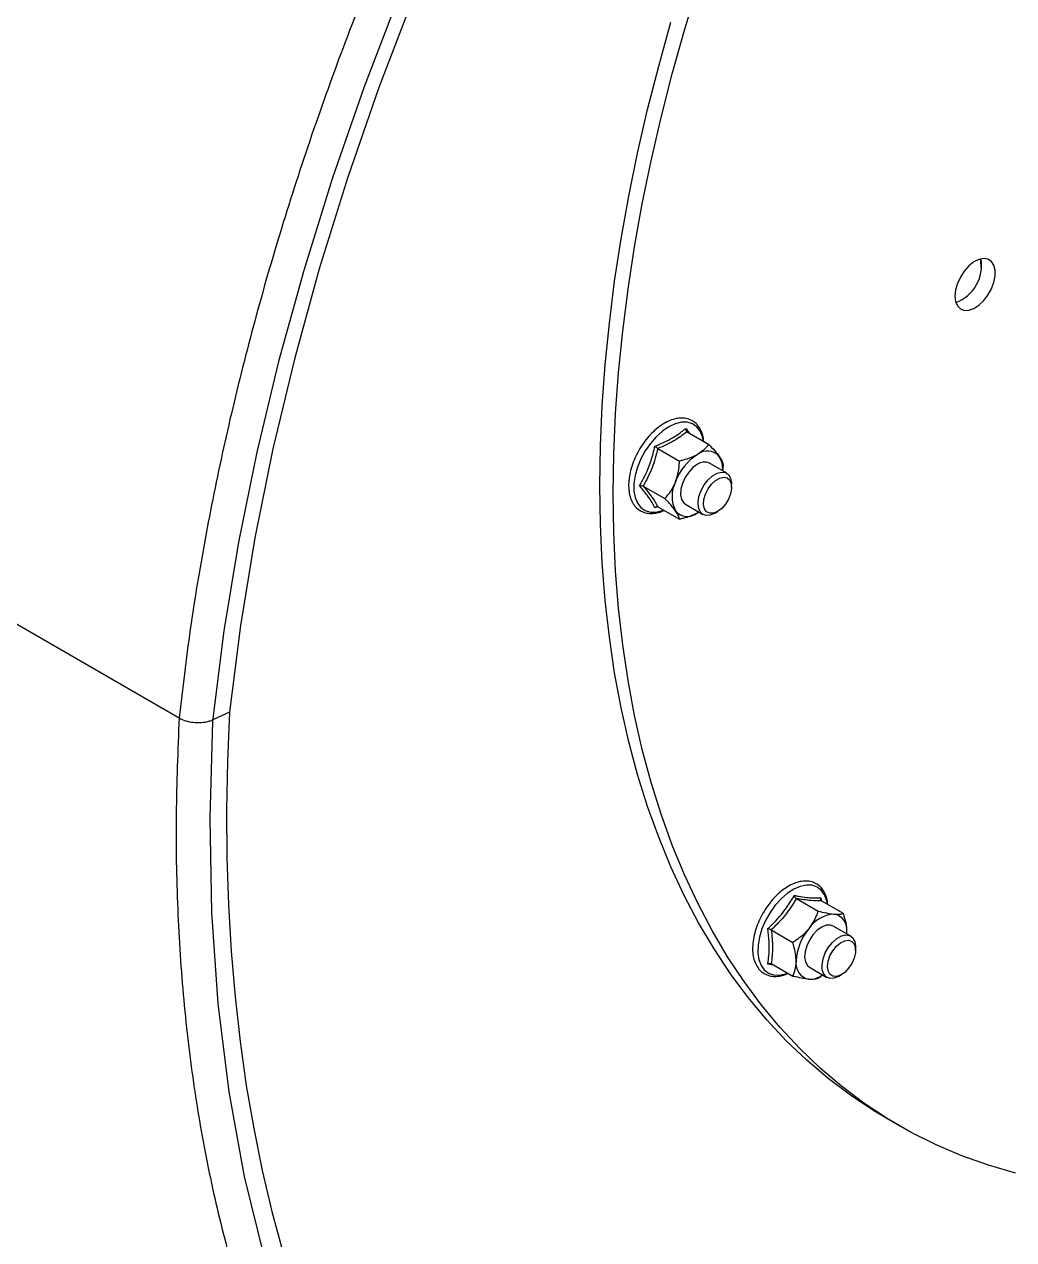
# Paper-space layout 'Sheet2' of a CAD drawing. Header units: millimetres. Extents: x 2 to 418, y 2 to 295.
# Drawn here: x 182.28 to 203.07, y 45.4 to 70.92 of the extents above; entities that cross this region are included whole.
import ezdxf

# ---------------------------------------------------------------- set-up
doc = ezdxf.new("R2010")
doc.units = ezdxf.units.MM

psp = doc.layouts.new('Sheet2')

# ---------------------------------------------------------------- linework, layer by layer
at = {"color": 7, "linetype": 'Continuous', "lineweight": 25}
for p, q in [((170.685, 64.927), (185.534, 56.355)), ((196.204, 62.366), (196.658, 62.104)), ((195.592, 62.013), (196.046, 61.75)), ((197.038, 61.496), (196.673, 61.707)), ((196.964, 61.668), (196.952, 61.546)), ((197.142, 61.199), (197.142, 61.267)), ((195.285, 61.223), (195.74, 60.961)), ((195.58, 60.791), (195.53, 60.769)), ((195.592, 60.788), (196.046, 60.526)), ((196.173, 60.841), (196.538, 60.63)), ((196.448, 60.682), (196.423, 60.661)), ((196.452, 60.68), (196.423, 60.661)), ((196.788, 60.655), (196.847, 60.688)), ((186.592, 56.478), (186.239, 56.314)), ((186.239, 56.314), (186.238, 56.284)), ((186.243, 56.346), (186.239, 56.314)), ((198.503, 52.561), (198.957, 52.298)), ((199.019, 52.576), (199.026, 52.52)), ((199.033, 52.513), (199.487, 52.251)), ((197.973, 51.901), (198.427, 51.639)), ((199.643, 51.772), (199.278, 51.983)), ((199.558, 51.857), (199.555, 51.823)), ((199.558, 51.857), (199.557, 51.822)), ((199.747, 51.476), (199.747, 51.543)), ((197.973, 51.194), (198.427, 50.931)), ((198.778, 51.117), (199.144, 50.906)), ((199.394, 50.931), (199.452, 50.965)), ((200.379, 47.956), (200.662, 47.792))]:
    psp.add_line(p, q, dxfattribs=at)
at = {"color": 8, "linetype": 'Continuous', "lineweight": 25}
psp.add_line((198.024, 51.164), (197.899, 51.182), dxfattribs=at)
at = {"color": 7, "linetype": 'Continuous', "lineweight": 25, "flags": 128}
for points in [[(207.705, 96.827), (206.266, 95.516), (204.851, 94.133), (203.462, 92.683), (202.104, 91.168), (200.782, 89.594), (199.496, 87.963), (198.252, 86.282), (197.053, 84.553), (195.901, 82.783), (194.801, 80.974), (193.754, 79.132), (192.764, 77.263), (191.832, 75.371), (190.963, 73.461), (190.158, 71.537), (189.419, 69.606), (188.75, 67.679), (188.15, 65.755), (187.622, 63.838), (187.166, 61.933), (186.783, 60.047), (186.475, 58.183), (186.243, 56.346)], [(207.795, 96.483), (206.373, 95.188), (204.975, 93.822), (203.603, 92.39), (202.262, 90.893), (200.955, 89.338), (199.685, 87.728), (198.457, 86.067), (197.272, 84.359), (196.134, 82.61), (195.047, 80.824), (194.013, 79.004), (193.035, 77.158), (192.115, 75.288), (191.256, 73.401), (190.461, 71.501), (189.731, 69.594), (189.069, 67.688), (188.476, 65.784), (187.954, 63.889), (187.503, 62.005), (187.125, 60.139), (186.821, 58.295), (186.592, 56.478)], [(194.655, 61.07), (194.667, 61.903), (194.705, 62.75), (194.767, 63.61), (194.854, 64.481), (194.966, 65.362), (195.103, 66.252), (195.264, 67.15), (195.449, 68.055), (195.658, 68.967), (195.892, 69.883), (196.148, 70.802), (196.428, 71.725)], [(194.372, 61.233), (194.384, 62.067), (194.422, 62.914), (194.484, 63.773), (194.572, 64.644), (194.684, 65.525), (194.82, 66.415), (194.981, 67.313), (195.166, 68.219), (195.376, 69.13), (195.609, 70.046), (195.865, 70.966)], [(201.832, 65.213), (201.845, 65.099), (201.884, 65.007), (201.947, 64.944), (202.029, 64.913), (202.125, 64.916), (202.23, 64.954), (202.336, 65.023), (202.437, 65.119), (202.527, 65.237), (202.599, 65.368), (202.651, 65.505), (202.677, 65.64), (202.677, 65.762), (202.651, 65.866), (202.599, 65.944), (202.527, 65.992), (202.437, 66.006), (202.336, 65.985), (202.23, 65.932), (202.125, 65.848), (202.029, 65.74), (201.947, 65.615), (201.884, 65.479), (201.845, 65.343), (201.832, 65.213)], [(202.391, 65.775), (202.377, 65.926), (202.371, 65.996)], [(196.423, 61.682), (196.327, 61.612), (196.239, 61.517), (196.164, 61.403), (196.109, 61.281), (196.076, 61.157), (196.07, 61.042), (196.089, 60.945), (196.134, 60.872), (196.173, 60.841)], [(196.788, 60.655), (196.693, 60.615), (196.605, 60.608), (196.53, 60.635), (196.474, 60.694), (196.442, 60.78), (196.436, 60.887), (196.455, 61.007), (196.499, 61.131), (196.565, 61.251), (196.647, 61.356), (196.74, 61.439), (196.836, 61.495), (196.929, 61.519), (197.011, 61.508), (197.077, 61.465), (197.121, 61.392), (197.141, 61.294), (197.142, 61.267)], [(196.847, 60.688), (196.76, 60.653), (196.681, 60.652), (196.616, 60.683), (196.572, 60.746), (196.553, 60.834), (196.559, 60.939), (196.591, 61.052), (196.646, 61.163), (196.719, 61.262), (196.803, 61.34), (196.891, 61.391), (196.975, 61.41), (197.048, 61.395), (197.102, 61.347), (197.134, 61.271), (197.141, 61.173), (197.121, 61.063), (197.078, 60.95), (197.013, 60.843), (196.934, 60.754), (196.847, 60.688)], [(200.379, 47.956), (200.127, 48.106), (199.639, 48.429), (199.17, 48.782), (198.719, 49.164), (198.288, 49.575), (197.878, 50.015), (197.488, 50.484), (197.119, 50.979), (196.772, 51.502), (196.447, 52.051), (196.145, 52.625), (195.865, 53.225), (195.609, 53.848), (195.376, 54.495), (195.166, 55.165), (194.981, 55.856), (194.82, 56.568), (194.684, 57.301), (194.572, 58.053), (194.484, 58.823), (194.422, 59.61), (194.384, 60.414), (194.372, 61.233)], [(203.108, 46.792), (202.536, 46.96), (201.98, 47.159), (201.44, 47.389), (200.916, 47.651), (200.41, 47.943), (199.922, 48.266), (199.452, 48.618), (199.002, 49.001), (198.571, 49.412), (198.161, 49.852), (197.771, 50.32), (197.402, 50.816), (197.055, 51.339), (196.73, 51.887), (196.428, 52.462), (196.148, 53.061), (195.892, 53.685), (195.658, 54.332), (195.449, 55.001), (195.264, 55.693), (195.103, 56.405), (194.966, 57.138), (194.854, 57.889), (194.767, 58.659), (194.705, 59.447), (194.667, 60.251), (194.655, 61.07)], [(186.592, 56.478), (186.549, 55.446), (186.531, 54.427), (186.539, 53.422), (186.57, 52.432), (186.627, 51.458), (186.709, 50.5), (186.815, 49.559), (186.945, 48.637), (187.1, 47.733), (187.28, 46.849), (187.483, 45.986), (187.711, 45.143)], [(186.238, 56.284), (186.178, 54.25), (186.215, 52.271), (186.347, 50.354), (186.576, 48.503), (186.899, 46.725), (187.317, 45.025)], [(199.278, 51.983), (199.218, 52.004), (199.131, 52), (199.036, 51.963), (198.94, 51.895), (198.851, 51.802)], [(198.851, 51.802), (198.775, 51.69), (198.718, 51.567), (198.683, 51.444), (198.675, 51.328), (198.692, 51.229), (198.734, 51.153), (198.778, 51.117)], [(199.394, 50.931), (199.385, 50.926), (199.29, 50.889), (199.203, 50.885), (199.13, 50.915), (199.076, 50.976), (199.046, 51.065), (199.041, 51.173), (199.063, 51.294), (199.109, 51.418), (199.177, 51.537), (199.26, 51.64), (199.353, 51.722), (199.45, 51.775), (199.542, 51.796), (199.623, 51.782), (199.687, 51.736), (199.729, 51.661), (199.747, 51.562), (199.747, 51.543)], [(199.6, 51.096), (199.518, 51.011), (199.43, 50.953), (199.344, 50.926), (199.268, 50.933), (199.208, 50.973), (199.17, 51.042), (199.157, 51.135), (199.17, 51.243), (199.208, 51.357), (199.268, 51.466), (199.344, 51.56), (199.43, 51.632), (199.518, 51.676), (199.6, 51.686), (199.668, 51.662), (199.718, 51.607), (199.744, 51.525), (199.744, 51.423), (199.718, 51.311), (199.668, 51.199), (199.6, 51.096)]]:
    psp.add_lwpolyline(points, dxfattribs=at)
at = {"color": 8, "linetype": 'Continuous', "lineweight": 25, "flags": 128}
for points in [[(196.548, 62.167), (196.528, 62.261), (196.479, 62.379), (196.408, 62.471), (196.317, 62.534), (196.208, 62.566), (196.087, 62.565), (195.957, 62.533), (195.822, 62.469)], [(195.822, 62.469), (195.687, 62.377), (195.556, 62.259), (195.435, 62.119), (195.327, 61.962), (195.235, 61.794), (195.164, 61.619), (195.115, 61.445), (195.09, 61.277), (195.09, 61.12), (195.115, 60.981), (195.164, 60.863), (195.235, 60.771), (195.327, 60.708), (195.435, 60.676), (195.556, 60.676), (195.687, 60.709), (195.712, 60.718)], [(199.153, 52.444), (199.139, 52.516), (199.094, 52.637), (199.026, 52.734), (198.938, 52.802), (198.833, 52.839), (198.713, 52.844), (198.584, 52.817), (198.449, 52.759), (198.314, 52.671), (198.183, 52.557), (198.059, 52.42)], [(198.059, 52.42), (197.949, 52.266), (197.854, 52.099), (197.779, 51.925), (197.727, 51.75), (197.698, 51.581), (197.693, 51.422), (197.714, 51.279), (197.759, 51.157), (197.827, 51.061), (197.915, 50.993), (198.021, 50.956), (198.14, 50.951), (198.27, 50.978), (198.317, 50.995)]]:
    psp.add_lwpolyline(points, dxfattribs=at)
at = {"color": 7, "linetype": 'Continuous', "lineweight": 25}
for centre, radius, start, end in [((201.571, 65.854), 0.821, 289.8951, 10.1102), ((197.043, 60.917), 1.151, 122.6377, 159.7729), ((196.631, 61.631), 0.33, 40.533, 129.2487), ((196.455, 61.587), 0.499, 355.2212, 31.1574), ((196.569, 61.48), 0.249, 65.3783, 125.9318), ((196.576, 61.009), 0.685, 153.4363, 206.5637), ((196.214, 60.917), 0.33, 220.5329, 309.2475), ((199.334, 51.551), 0.685, 93.4287, 146.566), ((199.233, 51.91), 0.33, 350.7474, 79.4541), ((199.647, 51.191), 1.151, 140.2276, 177.361), ((198.823, 51.191), 0.33, 170.7474, 259.454), ((198.776, 51.354), 0.487, 268.3877, 305.2329)]:
    psp.add_arc(centre, radius, start, end, dxfattribs=at)
for points, knots in [([(199.677, 111.413), (199.319, 111.203), (198.608, 110.786), (197.538, 110.102), (196.456, 109.367), (195.343, 108.562), (194.204, 107.686), (193.057, 106.749), (191.927, 105.771), (190.83, 104.768), (189.669, 103.65), (188.453, 102.41), (187.182, 101.032), (185.949, 99.614), (184.747, 98.149), (183.578, 96.639), (182.444, 95.086), (181.287, 93.407), (180.118, 91.597), (178.949, 89.655), (177.841, 87.676), (176.799, 85.667), (175.828, 83.639), (174.982, 81.717), (174.252, 79.918), (173.752, 78.581), (173.403, 77.593), (173.177, 76.93), (172.945, 76.227), (172.7, 75.45), (172.442, 74.59), (172.174, 73.647), (171.903, 72.626), (171.633, 71.528), (171.372, 70.364), (171.125, 69.135), (170.898, 67.847), (170.694, 66.494), (170.59, 65.581), (170.536, 65.112)], [0, 0, 0, 0, 0.025292, 0.050233, 0.075688, 0.10214, 0.12959, 0.157443, 0.185053, 0.212045, 0.23842, 0.271752, 0.304302, 0.336805, 0.369306, 0.401804, 0.434301, 0.466797, 0.504707, 0.542616, 0.580525, 0.618435, 0.656345, 0.693917, 0.724959, 0.755525, 0.767403, 0.779224, 0.791922, 0.806047, 0.821897, 0.839227, 0.858038, 0.878331, 0.900105, 0.922933, 0.947191, 0.972879, 1, 1, 1, 1]), ([(199.912, 111.38), (199.407, 111.081), (198.396, 110.482), (196.883, 109.472), (195.378, 108.383), (193.884, 107.209), (192.407, 105.957), (190.95, 104.629), (189.516, 103.228), (188.109, 101.759), (186.734, 100.224), (185.394, 98.629), (184.092, 96.978), (182.832, 95.274), (181.618, 93.523), (180.451, 91.729), (179.337, 89.897), (178.277, 88.032), (177.274, 86.138), (176.331, 84.221), (175.451, 82.286), (174.636, 80.337), (173.888, 78.382), (173.209, 76.425), (172.601, 74.472), (172.066, 72.526), (171.604, 70.592), (171.218, 68.678), (170.903, 66.784), (170.757, 65.546), (170.685, 64.927)], [0, 0, 0, 0, 0.035726, 0.071453, 0.107179, 0.142905, 0.178631, 0.214357, 0.250083, 0.285809, 0.321536, 0.357262, 0.392988, 0.428714, 0.46444, 0.500167, 0.535893, 0.571619, 0.607345, 0.643071, 0.678797, 0.714524, 0.75025, 0.785928, 0.821607, 0.857286, 0.892964, 0.928643, 0.964321, 1, 1, 1, 1]), ([(214.762, 102.808), (214.256, 102.509), (213.246, 101.911), (211.735, 100.902), (210.231, 99.814), (208.74, 98.642), (207.264, 97.391), (205.808, 96.064), (204.374, 94.665), (202.968, 93.196), (201.592, 91.662), (200.251, 90.067), (198.949, 88.415), (197.688, 86.711), (196.473, 84.96), (195.306, 83.166), (194.191, 81.333), (193.13, 79.467), (192.127, 77.573), (191.184, 75.655), (190.303, 73.719), (189.487, 71.77), (188.739, 69.815), (188.06, 67.857), (187.452, 65.903), (186.916, 63.956), (186.453, 62.022), (186.067, 60.107), (185.752, 58.212), (185.606, 56.974), (185.534, 56.355)], [0, 0, 0, 0, 0.035691, 0.071381, 0.107072, 0.142762, 0.178453, 0.214143, 0.249834, 0.285572, 0.32131, 0.357048, 0.392786, 0.428524, 0.464262, 0.5, 0.535738, 0.571476, 0.607214, 0.642952, 0.67869, 0.714428, 0.750166, 0.785857, 0.821547, 0.857238, 0.892928, 0.928619, 0.964309, 1, 1, 1, 1]), ([(196.555, 62.163), (196.552, 62.194), (196.545, 62.274), (196.505, 62.386), (196.439, 62.496), (196.351, 62.578), (196.247, 62.632), (196.131, 62.656), (196.007, 62.651), (195.879, 62.617), (195.786, 62.575), (195.713, 62.534), (195.639, 62.487), (195.528, 62.4), (195.403, 62.274), (195.29, 62.131), (195.189, 61.975), (195.106, 61.809), (195.041, 61.638), (194.997, 61.468), (194.975, 61.302), (194.977, 61.146), (195.003, 61.003), (195.053, 60.878), (195.127, 60.777), (195.221, 60.703), (195.329, 60.659), (195.447, 60.644), (195.573, 60.659), (195.666, 60.684), (195.715, 60.71), (195.721, 60.713)], [0, 0, 0, 0, 0.02374, 0.062739, 0.101274, 0.13881, 0.175319, 0.211465, 0.247935, 0.285302, 0.32207, 0.327005, 0.347489, 0.386142, 0.42474, 0.463265, 0.501743, 0.540219, 0.578732, 0.617327, 0.656053, 0.694949, 0.73399, 0.772905, 0.811175, 0.848355, 0.884668, 0.920819, 0.957539, 0.995193, 1, 1, 1, 1]), ([(195.53, 62.063), (195.563, 62.076), (195.727, 62.141), (195.958, 62.259), (196.115, 62.386), (196.177, 62.436)], [0, 0, 0, 0, 0.130523, 0.655233, 1, 1, 1, 1]), ([(196.204, 62.366), (196.117, 62.3), (195.941, 62.166), (195.709, 62.064), (195.592, 62.013)], [0, 0, 0, 0, 0.492244, 1, 1, 1, 1]), ([(196.204, 62.366), (196.2, 62.369), (196.191, 62.376), (196.182, 62.393), (196.177, 62.413), (196.176, 62.428), (196.177, 62.436), (196.177, 62.436)], [0, 0, 0, 0, 0.236074, 0.471222, 0.732234, 0.993878, 1, 1, 1, 1]), ([(195.207, 61.229), (195.226, 61.262), (195.321, 61.428), (195.443, 61.703), (195.506, 61.961), (195.53, 62.063)], [0, 0, 0, 0, 0.130523, 0.655235, 1, 1, 1, 1]), ([(195.592, 62.013), (195.587, 62.016), (195.577, 62.022), (195.56, 62.034), (195.544, 62.048), (195.535, 62.058), (195.53, 62.062), (195.53, 62.063)], [0, 0, 0, 0, 0.236074, 0.471222, 0.732234, 0.993878, 1, 1, 1, 1]), ([(196.658, 62.104), (196.643, 62.083), (196.586, 62.003), (196.492, 61.936), (196.423, 61.886)], [0, 0, 0, 0, 0.26613, 1, 1, 1, 1]), ([(196.658, 62.104), (196.7, 62.059), (196.787, 61.968), (196.854, 61.885), (196.881, 61.846), (196.882, 61.845)], [0, 0, 0, 0, 0.484339, 0.986322, 1, 1, 1, 1]), ([(195.592, 62.013), (195.555, 61.875), (195.481, 61.596), (195.351, 61.349), (195.285, 61.223)], [0, 0, 0, 0, 0.492241, 1, 1, 1, 1]), ([(196.423, 61.886), (196.416, 61.882), (196.329, 61.833), (196.199, 61.787), (196.071, 61.756), (196.046, 61.75)], [0, 0, 0, 0, 0.066695, 0.814097, 1, 1, 1, 1]), ([(196.882, 61.845), (196.901, 61.816), (196.939, 61.757), (196.958, 61.704), (196.963, 61.676), (196.964, 61.668)], [0, 0, 0, 0, 0.4063, 0.827273, 1, 1, 1, 1]), ([(195.963, 61.315), (195.982, 61.372), (196.02, 61.487), (196.039, 61.636), (196.044, 61.725), (196.046, 61.75)], [0, 0, 0, 0, 0.406293, 0.827271, 1, 1, 1, 1]), ([(195.74, 60.961), (195.782, 61.012), (195.868, 61.115), (195.935, 61.243), (195.963, 61.313), (195.963, 61.315)], [0, 0, 0, 0, 0.484345, 0.986322, 1, 1, 1, 1]), ([(195.207, 61.229), (195.207, 61.229), (195.214, 61.231), (195.228, 61.233), (195.249, 61.234), (195.27, 61.231), (195.28, 61.226), (195.285, 61.223)], [0, 0, 0, 0, 0.006132, 0.267764, 0.528774, 0.763923, 1, 1, 1, 1]), ([(195.53, 60.769), (195.521, 60.786), (195.477, 60.873), (195.38, 61.023), (195.256, 61.17), (195.207, 61.229)], [0, 0, 0, 0, 0.130523, 0.655234, 1, 1, 1, 1]), ([(195.285, 61.223), (195.349, 61.144), (195.48, 60.983), (195.554, 60.853), (195.592, 60.788)], [0, 0, 0, 0, 0.492241, 1, 1, 1, 1]), ([(195.53, 60.769), (195.53, 60.769), (195.535, 60.774), (195.544, 60.784), (195.56, 60.792), (195.577, 60.794), (195.587, 60.79), (195.592, 60.788)], [0, 0, 0, 0, 0.006122, 0.267766, 0.528778, 0.763926, 1, 1, 1, 1]), ([(195.963, 60.703), (195.939, 60.735), (195.89, 60.8), (195.808, 60.89), (195.755, 60.945), (195.74, 60.961)], [0, 0, 0, 0, 0.406293, 0.827271, 1, 1, 1, 1]), ([(196.046, 60.526), (196.04, 60.549), (196.03, 60.596), (195.991, 60.663), (195.964, 60.702), (195.963, 60.703)], [0, 0, 0, 0, 0.484333, 0.986322, 1, 1, 1, 1]), ([(196.423, 60.661), (196.416, 60.657), (196.329, 60.609), (196.199, 60.562), (196.071, 60.532), (196.046, 60.526)], [0, 0, 0, 0, 0.066695, 0.814097, 1, 1, 1, 1]), ([(185.534, 56.355), (185.577, 56.334), (185.665, 56.291), (185.831, 56.258), (186.001, 56.254), (186.132, 56.275), (186.204, 56.299), (186.23, 56.31), (186.236, 56.313), (186.238, 56.314), (186.239, 56.314)], [0, 0, 0, 0, 0.214515, 0.429022, 0.643583, 0.858256, 0.964488, 0.990959, 0.993, 1, 1, 1, 1]), ([(199.161, 52.44), (199.158, 52.469), (199.15, 52.549), (199.111, 52.66), (199.045, 52.77), (198.958, 52.854), (198.854, 52.908), (198.738, 52.932), (198.615, 52.927), (198.485, 52.894), (198.351, 52.833), (198.217, 52.745), (198.09, 52.635), (198.005, 52.543), (197.943, 52.467), (197.881, 52.386), (197.796, 52.254), (197.712, 52.088), (197.647, 51.918), (197.602, 51.747), (197.58, 51.582), (197.582, 51.425), (197.607, 51.282), (197.658, 51.157), (197.731, 51.055), (197.824, 50.98), (197.932, 50.936), (198.05, 50.92), (198.176, 50.935), (198.269, 50.96), (198.32, 50.986), (198.326, 50.99)], [0, 0, 0, 0, 0.023057, 0.062061, 0.10061, 0.138166, 0.17469, 0.210839, 0.247299, 0.28465, 0.322822, 0.361406, 0.400046, 0.436592, 0.442321, 0.462639, 0.501088, 0.539565, 0.578078, 0.616672, 0.655397, 0.69429, 0.733332, 0.772254, 0.810542, 0.847742, 0.884065, 0.920214, 0.95692, 0.99456, 1, 1, 1, 1]), ([(197.899, 51.929), (197.928, 51.956), (198.074, 52.092), (198.276, 52.32), (198.407, 52.539), (198.459, 52.626)], [0, 0, 0, 0, 0.130524, 0.655232, 1, 1, 1, 1]), ([(198.459, 52.626), (198.488, 52.621), (198.632, 52.594), (198.834, 52.569), (198.966, 52.574), (199.019, 52.576)], [0, 0, 0, 0, 0.130524, 0.655233, 1, 1, 1, 1]), ([(198.503, 52.561), (198.498, 52.564), (198.489, 52.57), (198.476, 52.587), (198.466, 52.605), (198.461, 52.619), (198.459, 52.626), (198.459, 52.626)], [0, 0, 0, 0, 0.236065, 0.471239, 0.73223, 0.99387, 1, 1, 1, 1]), ([(198.503, 52.561), (198.43, 52.444), (198.281, 52.208), (198.077, 52.004), (197.973, 51.901)], [0, 0, 0, 0, 0.492244, 1, 1, 1, 1]), ([(199.033, 52.513), (198.96, 52.513), (198.811, 52.513), (198.607, 52.544), (198.503, 52.561)], [0, 0, 0, 0, 0.492244, 1, 1, 1, 1]), ([(199.033, 52.513), (199.029, 52.516), (199.021, 52.523), (199.014, 52.538), (199.013, 52.556), (199.016, 52.569), (199.019, 52.576), (199.019, 52.576)], [0, 0, 0, 0, 0.236075, 0.471218, 0.732234, 0.993851, 1, 1, 1, 1]), ([(198.957, 52.298), (198.945, 52.264), (198.902, 52.136), (198.821, 52.016), (198.763, 51.928)], [0, 0, 0, 0, 0.266132, 1, 1, 1, 1]), ([(198.957, 52.298), (199.017, 52.284), (199.139, 52.255), (199.245, 52.238), (199.292, 52.234), (199.293, 52.234)], [0, 0, 0, 0, 0.48434, 0.986321, 1, 1, 1, 1]), ([(199.293, 52.234), (199.327, 52.232), (199.397, 52.228), (199.454, 52.239), (199.48, 52.248), (199.487, 52.251)], [0, 0, 0, 0, 0.406294, 0.827271, 1, 1, 1, 1]), ([(199.487, 52.251), (199.506, 52.185), (199.544, 52.051), (199.558, 51.921), (199.558, 51.858), (199.558, 51.857)], [0, 0, 0, 0, 0.484333, 0.986326, 1, 1, 1, 1]), ([(197.899, 51.182), (197.904, 51.212), (197.929, 51.36), (197.942, 51.606), (197.911, 51.837), (197.899, 51.929)], [0, 0, 0, 0, 0.130526, 0.65523, 1, 1, 1, 1]), ([(197.973, 51.901), (197.967, 51.904), (197.957, 51.909), (197.938, 51.917), (197.918, 51.924), (197.905, 51.927), (197.899, 51.929), (197.899, 51.929)], [0, 0, 0, 0, 0.236075, 0.47122, 0.732234, 0.993851, 1, 1, 1, 1]), ([(197.973, 51.901), (197.986, 51.777), (198.015, 51.525), (197.987, 51.305), (197.973, 51.194)], [0, 0, 0, 0, 0.492242, 1, 1, 1, 1]), ([(198.763, 51.928), (198.756, 51.92), (198.681, 51.829), (198.566, 51.73), (198.45, 51.654), (198.427, 51.639)], [0, 0, 0, 0, 0.066691, 0.814093, 1, 1, 1, 1]), ([(198.497, 51.244), (198.495, 51.295), (198.489, 51.399), (198.458, 51.535), (198.434, 51.615), (198.427, 51.639)], [0, 0, 0, 0, 0.406299, 0.827269, 1, 1, 1, 1]), ([(197.899, 51.182), (197.899, 51.182), (197.905, 51.186), (197.918, 51.194), (197.938, 51.199), (197.957, 51.2), (197.967, 51.196), (197.973, 51.194)], [0, 0, 0, 0, 0.006149, 0.267768, 0.528783, 0.763929, 1, 1, 1, 1]), ([(198.427, 50.931), (198.445, 50.976), (198.483, 51.066), (198.497, 51.18), (198.497, 51.243), (198.497, 51.244)], [0, 0, 0, 0, 0.484339, 0.986326, 1, 1, 1, 1]), ([(198.763, 50.867), (198.723, 50.872), (198.642, 50.882), (198.522, 50.908), (198.448, 50.926), (198.427, 50.931)], [0, 0, 0, 0, 0.406296, 0.82727, 1, 1, 1, 1]), ([(198.957, 50.884), (198.934, 50.877), (198.888, 50.863), (198.811, 50.863), (198.764, 50.867), (198.763, 50.867)], [0, 0, 0, 0, 0.48434, 0.986321, 1, 1, 1, 1]), ([(199.056, 50.957), (199.046, 50.948), (199.016, 50.92), (198.981, 50.898), (198.957, 50.884)], [0, 0, 0, 0, 0.326903, 1, 1, 1, 1])]:
    psp.add_open_spline(points, degree=3, knots=knots, dxfattribs=at)
at = {"color": 8, "linetype": 'Continuous', "lineweight": 25}
for points, knots in [([(196.177, 62.436), (196.196, 62.413), (196.225, 62.378), (196.247, 62.347), (196.255, 62.337)], [0, 0, 0, 0, 0.670732, 1, 1, 1, 1]), ([(185.534, 56.355), (185.506, 55.674), (185.451, 54.313), (185.489, 52.338), (185.615, 50.42), (185.837, 48.568), (186.15, 46.797), (186.552, 45.112), (187.04, 43.516), (187.615, 42.003), (188.28, 40.567), (189.034, 39.216), (189.878, 37.956), (190.804, 36.799), (191.808, 35.748), (192.891, 34.812), (193.883, 34.082), (194.541, 33.713), (194.787, 33.575)], [0, 0, 0, 0, 0.064342, 0.128683, 0.193025, 0.257366, 0.321708, 0.3849, 0.448093, 0.511286, 0.574479, 0.638961, 0.703443, 0.767925, 0.832407, 0.896889, 0.961371, 1, 1, 1, 1])]:
    psp.add_open_spline(points, degree=3, knots=knots, dxfattribs=at)

doc.saveas('drawing.dxf')
